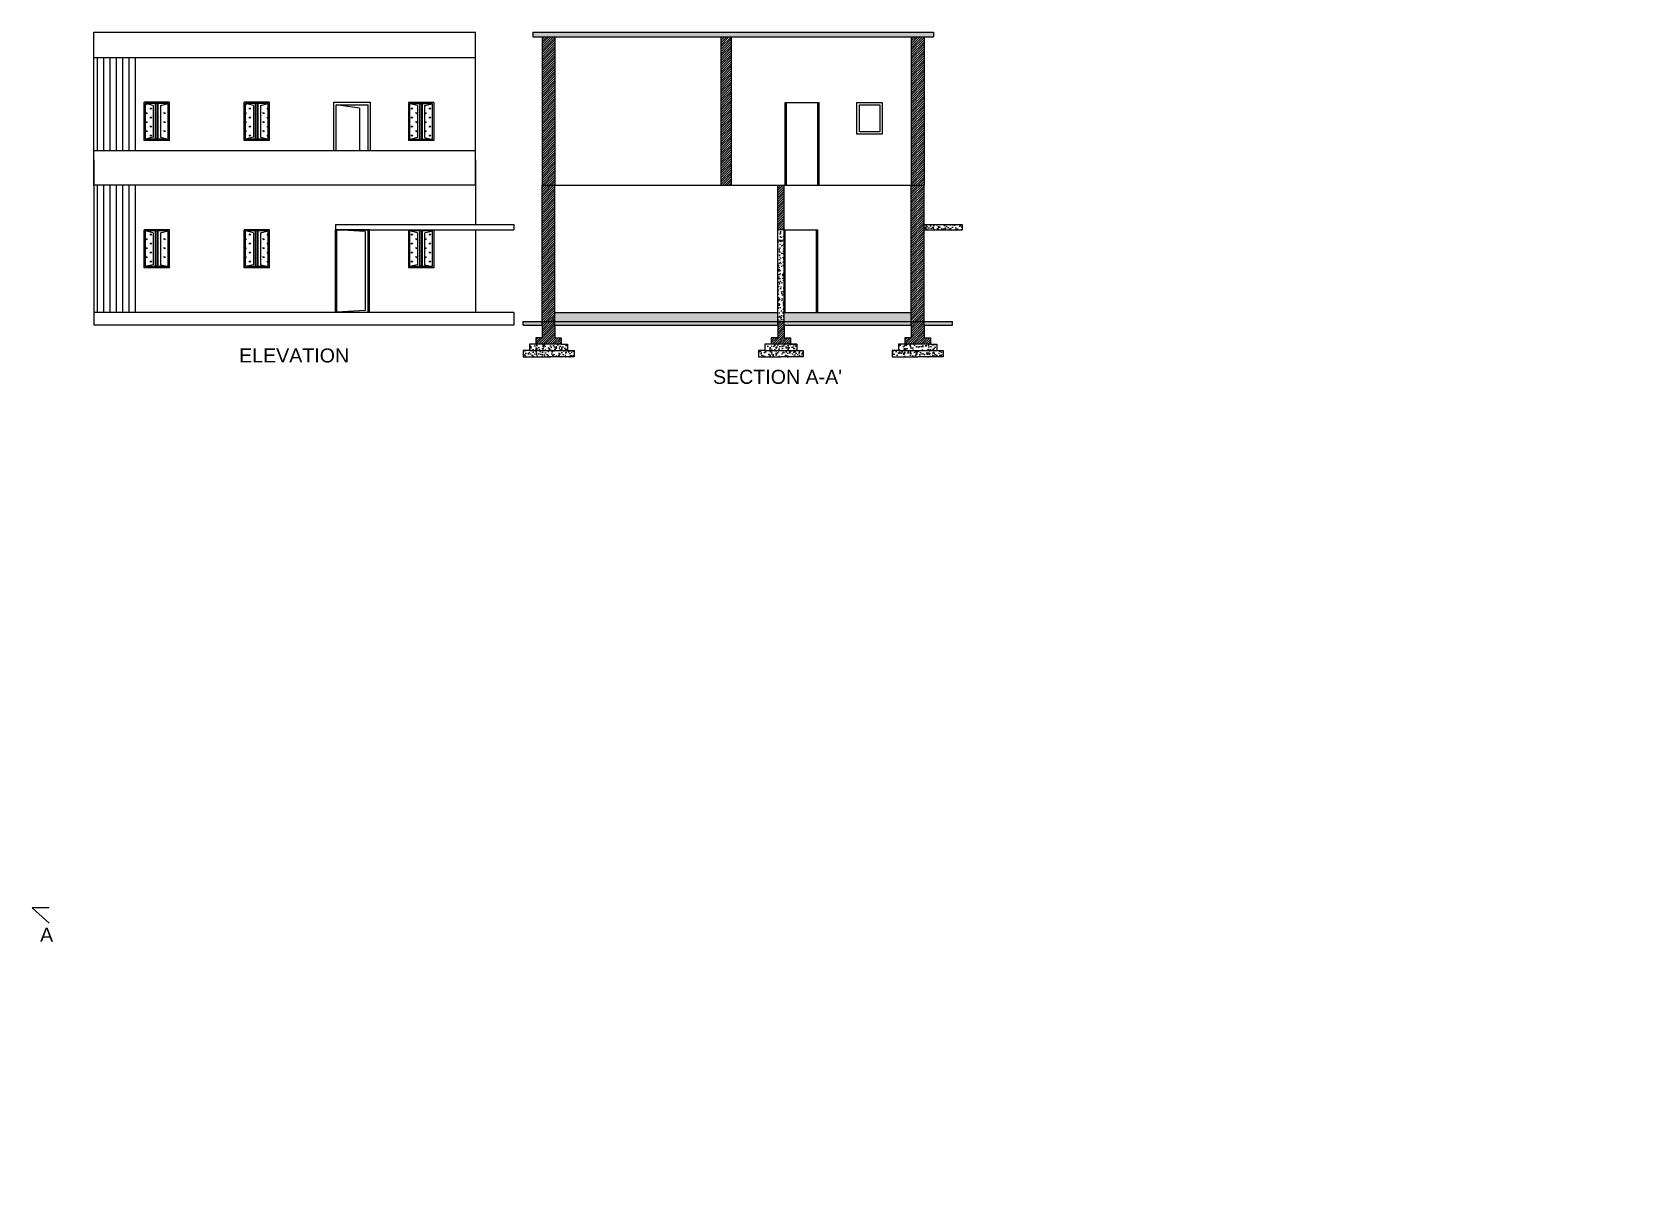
# Model space of a CAD drawing. Header units: metres. Extents: x -31 to 95, y -39 to 53.
import ezdxf

# ---------------------------------------------------------------- set-up
doc = ezdxf.new("R2010")
doc.units = ezdxf.units.M
doc.header["$MEASUREMENT"] = 0
doc.styles.get("Standard").update_dxf_attribs({"font": 'arial.ttf'})
pattern_1 = [(45, (0, 2.59832), (-0.08838835, 0.08838835), [])]
pattern_2 = [(50, (0, 2.5983), (0.645534, -0.056477), [0.0675, -0.7425]), (355, (0, 2.5983), (-0.124876, 0.676973), [0.054, -0.594]), (100.4514, (0.0538, 2.5936), (0.520658, 0.620496), [0.057366, -0.631028]), (46.1842, (0, 2.7783), (0.960517, -0.148967), [0.10125, -1.11375]), (96.6356, (0.08, 2.7659), (0.841196, 0.876707), [0.08605, -0.946542]), (351.1842, (0, 2.7783), (0.841196, 0.876707), [0.081, -0.891]), (21, (0.09, 2.7333), (0.5372163, -0.362357), [0.0675, -0.7425]), (326, (0.09, 2.7333), (0.218984, 0.652635), [0.054, -0.594]), (71.4514, (0.13477, 2.7031), (0.7562, 0.290278), [0.057366, -0.631028]), (37.5, (0, 2.59832), (0.0109439, 0.2996045), [0, -0.5868, 0, -0.603, 0, -0.59625]), (7.5, (0, 2.59832), (0.2367626, 0.3549705), [0, -0.3438, 0, -0.5733, 0, -0.22725]), (327.5, (-0.2007, 2.59832), (0.4804402, -0.0202994), [0, -0.225, 0, -0.702, 0, -0.9315]), (317.5, (-0.2907, 2.5983), (0.5248676, 0.0900945), [0, -0.2925, 0, -0.4662, 0, -0.6615])]
pattern_3 = [(37.5, (0, 2.59832), (-0.0056694, 0.17341414), [0, -0.1368, 0, -0.153, 0, -0.14625]), (7.5, (0, 2.59832), (0.1592799, 0.2539931), [0, -0.0738, 0, -0.1233, 0, -0.04725]), (327.5, (-0.1107, 2.59832), (0.28027277, 0.0005093), [0, -0.045, 0, -0.162, 0, -0.2115]), (317.5, (-0.1107, 2.59832), (0.2705514, 0.0789908), [0, -0.0225, 0, -0.1062, 0, -0.1215])]

msp = doc.modelspace()

# ---------------------------------------------------------------- hatches: boundary and pattern name
h = msp.add_hatch()
h.set_pattern_fill('AR-CONC', color=256, scale=0.09)
h.set_pattern_definition(pattern_2)
h.paths.add_polyline_path([(39.9, 53.15), (8.44, 53.15), (8.44, 52.78), (9.17, 52.78), (39.9, 52.78)])
h = msp.add_hatch()
h.set_pattern_fill('ANSI31', color=256)
h.set_pattern_definition(pattern_1)
h.paths.add_polyline_path([(39.17, 52.78), (38.17, 52.78), (38.17, 41.13), (39.17, 41.13)])
h.paths.add_polyline_path([(39.17, 41.13), (38.17, 41.13), (38.17, 30.43), (39.17, 30.43)])
h.paths.add_polyline_path([(23.2, 41.13), (24.01, 41.13), (24.01, 52.78), (23.2, 52.78)])
h.paths.add_polyline_path([(9.17, 41.13), (10.17, 41.13), (10.17, 52.78), (9.17, 52.78)])
h.paths.add_polyline_path([(10.17, 41.13), (9.17, 41.13), (9.17, 30.43), (10.17, 30.43)])
h = msp.add_hatch()
h.set_pattern_fill('GRASS', color=256, scale=0.5)
h.set_pattern_definition([(90, (0, -5.57076), (-0.3535534, 0.3535534), [0.09375, -0.6133568]), (45, (0, -5.57076), (-0.3535534, 0.3535534), [0.09375, -0.40625]), (135, (0, -5.57076), (-0.3535534, -0.3535534), [0.09375, -0.40625])])
h.paths.add_polyline_path([(-22.01, 34.73), (-21.39, 34.88), (-21.39, 37.39), (-22.01, 37.53)])
h.paths.add_polyline_path([(-20.83, 34.88), (-20.21, 34.73), (-20.21, 37.53), (-20.83, 37.39)])
h.paths.add_polyline_path([(-13.52, 37.39), (-14.15, 37.53), (-14.15, 34.73), (-13.52, 34.88)])
h.paths.add_polyline_path([(-12.97, 34.88), (-12.35, 34.73), (-12.35, 37.53), (-12.97, 37.39)])
h.paths.add_polyline_path([(-22.01, 44.75), (-21.39, 44.9), (-21.39, 47.4), (-22.01, 47.55)])
h.paths.add_polyline_path([(-20.21, 47.55), (-20.83, 47.4), (-20.83, 44.9), (-20.21, 44.75)])
h.paths.add_polyline_path([(-14.15, 44.75), (-13.52, 44.9), (-13.52, 47.4), (-14.15, 47.55)])
h.paths.add_polyline_path([(-12.35, 47.55), (-12.97, 47.4), (-12.97, 44.9), (-12.35, 44.75)])
h.paths.add_polyline_path([(-1.24, 44.73), (-0.62, 44.88), (-0.62, 47.39), (-1.24, 47.53)])
h.paths.add_polyline_path([(-0.07, 44.88), (0.56, 44.73), (0.56, 47.53), (-0.07, 47.39)])
h.paths.add_polyline_path([(0.56, 37.53), (-0.07, 37.39), (-0.07, 34.88), (0.56, 34.73)])
h.paths.add_polyline_path([(-1.24, 34.73), (-0.62, 34.88), (-0.62, 37.39), (-1.24, 37.53)])
h = msp.add_hatch()
h.set_pattern_fill('ANSI31', color=256)
h.set_pattern_definition(pattern_1)
h.paths.add_polyline_path([(28.17, 41.13), (27.67, 41.13), (27.67, 37.63), (28.17, 37.63)])
h.paths.add_polyline_path([(44.92, -18.92), (46.79, -18.92), (46.79, -16.65), (44.92, -16.65)], flags=9)
h.paths.add_polyline_path([(-30.56, -18.92), (-28.98, -18.92), (-28.98, -16.65), (-30.56, -16.65)], flags=9)
h.paths.add_polyline_path([(22.25, 24.9), (32.93, 24.9), (32.93, 27.17), (22.25, 27.17)], flags=9)
h.paths.add_polyline_path([(-15.04, 26.57), (-5.84, 26.57), (-5.84, 28.85), (-15.04, 28.85)], flags=9)
h.paths.add_polyline_path([(14.8, -29.99), (25.53, -29.99), (25.53, -27.72), (14.8, -27.72)], flags=9)
h.paths.add_polyline_path([(-19.44, -29.38), (-6.31, -29.38), (-6.31, -27.11), (-19.44, -27.11)], flags=9)
h.paths.add_polyline_path([(47.63, -19.4), (70.75, -19.4), (70.75, -17.13), (47.63, -17.13)], flags=9)
h.paths.add_polyline_path([(46.09, -38.53), (55.61, -38.53), (55.61, -36.26), (46.09, -36.26)], flags=9)
h.paths.add_polyline_path([(62.9, -38.6), (71.75, -38.6), (71.75, -36.33), (62.9, -36.33)], flags=9)
h.paths.add_polyline_path([(79.78, -38.47), (86.23, -38.47), (86.23, -36.2), (79.78, -36.2)], flags=9)
h.paths.add_polyline_path([(79.82, -34.66), (85.85, -34.66), (85.85, -32.39), (79.82, -32.39)], flags=9)
h.paths.add_polyline_path([(62.72, -34.7), (67.81, -34.7), (67.81, -32.43), (62.72, -32.43)], flags=9)
h.paths.add_polyline_path([(46.42, -34.53), (53.82, -34.53), (53.82, -32.26), (46.42, -32.26)], flags=9)
h.paths.add_polyline_path([(72.2, -30.59), (79.94, -30.59), (79.94, -28.32), (72.2, -28.32)], flags=9)
h.paths.add_polyline_path([(46.43, -30.57), (51.86, -30.57), (51.86, -28.3), (46.43, -28.3)], flags=9)
h.paths.add_polyline_path([(46.51, -26.73), (95.49, -26.73), (95.49, -24.46), (46.51, -24.46)], flags=9)
h.paths.add_polyline_path([(46.54, -22.77), (89.39, -22.77), (89.39, -20.5), (46.54, -20.5)], flags=9)
h = msp.add_hatch()
h.set_pattern_fill('AR-CONC', color=256, scale=0.09)
h.set_pattern_definition(pattern_2)
h.paths.add_polyline_path([(39.17, 38.03), (39.17, 37.63), (42.17, 37.63), (42.17, 38.03)])
h = msp.add_hatch()
h.set_pattern_fill('AR-CONC', color=256, scale=0.09)
h.set_pattern_definition(pattern_2)
h.paths.add_polyline_path([(28.17, 37.63), (27.67, 37.63), (27.67, 30.43), (28.17, 30.43)])
h = msp.add_hatch()
h.set_pattern_fill('AR-SAND', color=256, scale=0.09)
h.set_pattern_definition(pattern_3)
h.paths.add_polyline_path([(9.17, 30.43), (7.67, 30.43), (7.67, 30.13), (9.17, 30.13)])
h.paths.add_polyline_path([(41.41, 30.43), (39.17, 30.43), (39.17, 30.13), (41.41, 30.13)])
h.paths.add_polyline_path([(38.17, 30.43), (28.17, 30.43), (28.17, 30.13), (38.17, 30.13)])
h = msp.add_hatch()
h.set_pattern_fill('ANSI31', color=256)
h.set_pattern_definition(pattern_1)
h.paths.add_polyline_path([(9.17, 29.13), (8.67, 29.13), (8.67, 28.63), (10.67, 28.63), (10.67, 29.13), (10.17, 29.13), (10.17, 30.13), (10.17, 30.43), (9.17, 30.43), (9.17, 30.1)])
h = msp.add_hatch()
h.set_pattern_fill('AR-CONC', color=256, scale=0.09)
h.set_pattern_definition(pattern_2)
h.paths.add_polyline_path([(27.67, 30.43), (27.67, 31.13), (10.17, 31.13), (10.17, 30.43)])
h.paths.add_polyline_path([(38.17, 30.43), (38.17, 31.13), (28.17, 31.13), (28.17, 30.43)])
h = msp.add_hatch()
h.set_pattern_fill('AR-SAND', color=256, scale=0.09)
h.set_pattern_definition(pattern_3)
h.paths.add_polyline_path([(27.67, 30.13), (27.67, 30.43), (10.17, 30.43), (10.17, 30.13)])
h = msp.add_hatch()
h.set_pattern_fill('ANSI31', color=256)
h.set_pattern_definition(pattern_1)
h.paths.add_polyline_path([(27.67, 29.13), (27.17, 29.13), (27.17, 28.63), (28.67, 28.63), (28.67, 29.13), (28.17, 29.13), (28.17, 30.13), (28.17, 30.43), (27.67, 30.43), (27.67, 30.1)])
h = msp.add_hatch()
h.set_pattern_fill('ANSI31', color=256)
h.set_pattern_definition(pattern_1)
h.paths.add_polyline_path([(39.17, 29.13), (39.17, 30.13), (39.17, 30.43), (38.17, 30.43), (38.17, 30.13), (38.17, 29.13), (37.67, 29.13), (37.67, 28.63), (39.67, 28.63), (39.67, 29.13)])
h = msp.add_hatch()
h.set_pattern_fill('AR-CONC', color=256, scale=0.09)
h.set_pattern_definition(pattern_2)
h.paths.add_polyline_path([(8.17, 28.13), (7.67, 28.13), (7.67, 27.63), (9.67, 27.63), (11.67, 27.63), (11.67, 28.13), (11.17, 28.13)])
h = msp.add_hatch()
h.set_pattern_fill('AR-CONC', color=256, scale=0.09)
h.set_pattern_definition(pattern_2)
h.paths.add_polyline_path([(8.67, 28.63), (8.17, 28.63), (8.17, 28.13), (11.17, 28.13), (11.17, 28.63), (10.67, 28.63)])
h = msp.add_hatch()
h.set_pattern_fill('AR-CONC', color=256, scale=0.09)
h.set_pattern_definition(pattern_2)
h.paths.add_polyline_path([(27.92, 27.63), (29.67, 27.63), (29.67, 28.13), (26.67, 28.13), (26.17, 28.13), (26.17, 27.63)])
h = msp.add_hatch()
h.set_pattern_fill('AR-CONC', color=256, scale=0.09)
h.set_pattern_definition(pattern_2)
h.paths.add_polyline_path([(29.17, 28.13), (29.17, 28.63), (28.67, 28.63), (27.17, 28.63), (26.67, 28.63), (26.67, 28.13)])
h.paths.add_polyline_path([(40.17, 28.13), (40.17, 28.63), (39.67, 28.63), (37.67, 28.63), (37.17, 28.63), (37.17, 28.13)])
h = msp.add_hatch()
h.set_pattern_fill('AR-CONC', color=256, scale=0.09)
h.set_pattern_definition(pattern_2)
h.paths.add_polyline_path([(37.17, 28.13), (36.67, 28.13), (36.67, 27.63), (38.67, 27.63), (40.67, 27.63), (40.67, 28.13), (40.17, 28.13)])
h = msp.add_hatch()
h.set_pattern_fill('AR-CONC', color=256, scale=0.5)
h.paths.add_polyline_path([(29.17, 26.04), (28.67, 26.04), (27.17, 26.04), (26.67, 26.04), (26.67, 25.54), (29.17, 25.54)])
h = msp.add_hatch()
h.set_pattern_fill('AR-CONC', color=256, scale=0.5)
h.paths.add_polyline_path([(29.17, 26.04), (28.67, 26.04), (27.17, 26.04), (26.67, 26.04), (26.67, 25.54), (29.17, 25.54)])

# ---------------------------------------------------------------- linework, layer by layer
for p, q in [((-26.06, 41.13), (-26.06, 53.15)), ((-26.06, 53.15), (3.94, 53.15)), ((3.94, 41.13), (3.94, 53.15)), ((8.44, 53.15), (39.9, 53.15)), ((8.44, 53.15), (8.44, 52.78)), ((39.9, 53.15), (39.9, 52.78)), ((8.44, 52.78), (9.17, 52.78)), ((9.17, 52.78), (9.17, 41.13)), ((9.17, 52.78), (39.9, 52.78)), ((10.17, 52.78), (10.17, 41.13)), ((23.2, 52.78), (23.2, 41.13)), ((24.01, 52.78), (24.01, 41.13)), ((38.17, 52.78), (38.17, 41.13)), ((39.17, 52.78), (39.17, 41.13)), ((-26.06, 51.15), (3.94, 51.15)), ((-25.8, 51.15), (-25.8, 43.82)), ((-25.3, 51.15), (-25.3, 43.82)), ((-24.8, 51.15), (-24.8, 43.82)), ((-24.3, 51.15), (-24.3, 43.82)), ((-23.8, 51.15), (-23.8, 43.82)), ((-23.3, 51.15), (-23.3, 43.82)), ((-22.8, 51.15), (-22.8, 43.82)), ((-20.11, 47.65), (-22.11, 47.65)), ((-22.11, 44.65), (-22.11, 47.65)), ((-20.21, 47.55), (-22.01, 47.55)), ((-22.01, 44.75), (-22.01, 47.55)), ((-21.39, 47.4), (-22.01, 47.55)), ((-21.21, 44.75), (-21.21, 47.55)), ((-21.11, 47.55), (-21.11, 44.75)), ((-21.01, 44.75), (-21.01, 47.55)), ((-20.83, 47.4), (-20.21, 47.55)), ((-20.21, 44.75), (-20.21, 47.55)), ((-20.11, 44.65), (-20.11, 47.65)), ((-12.25, 47.65), (-14.25, 47.65)), ((-14.25, 44.65), (-14.25, 47.65)), ((-12.35, 47.55), (-14.15, 47.55)), ((-14.15, 44.75), (-14.15, 47.55)), ((-13.52, 47.4), (-14.15, 47.55)), ((-13.35, 44.75), (-13.35, 47.55)), ((-13.25, 47.55), (-13.25, 44.75)), ((-13.15, 44.75), (-13.15, 47.55)), ((-12.97, 47.4), (-12.35, 47.55)), ((-12.35, 44.75), (-12.35, 47.55)), ((-12.25, 44.65), (-12.25, 47.65)), ((-7.21, 43.82), (-7.21, 47.64)), ((-7.21, 47.64), (-4.31, 47.64)), ((-7.21, 47.44), (-7.21, 47.44)), ((-7.01, 47.64), (-7.01, 47.64)), ((-7.01, 43.82), (-7.01, 47.44)), ((-7.01, 47.44), (-4.51, 47.44)), ((-5.18, 47.18), (-7.01, 47.44)), ((-4.51, 43.82), (-4.51, 47.44)), ((-4.31, 43.82), (-4.31, 47.64)), ((-1.34, 47.63), (-1.34, 44.63)), ((0.66, 47.63), (-1.34, 47.63)), ((0.56, 47.53), (-1.24, 47.53)), ((-1.24, 44.73), (-1.24, 47.53)), ((-0.62, 47.39), (-1.24, 47.53)), ((-0.44, 44.73), (-0.44, 47.53)), ((-0.34, 47.53), (-0.34, 44.73)), ((-0.24, 44.73), (-0.24, 47.53)), ((-0.07, 47.39), (0.56, 47.53)), ((0.56, 44.73), (0.56, 47.53)), ((0.66, 47.63), (0.66, 44.63)), ((28.27, 41.13), (28.27, 47.63)), ((28.27, 47.63), (30.93, 47.63)), ((28.37, 41.13), (28.37, 47.63)), ((30.83, 41.13), (30.83, 47.63)), ((30.93, 41.13), (30.93, 47.63)), ((-20.11, 44.65), (-22.11, 44.65)), ((-21.39, 44.9), (-22.01, 44.75)), ((-20.21, 44.75), (-22.01, 44.75)), ((-20.83, 44.9), (-20.21, 44.75)), ((-12.25, 44.65), (-14.25, 44.65)), ((-13.52, 44.9), (-14.15, 44.75)), ((-12.35, 44.75), (-14.15, 44.75)), ((-12.97, 44.9), (-12.35, 44.75)), ((0.66, 44.63), (-1.34, 44.63)), ((-0.62, 44.88), (-1.24, 44.73)), ((0.56, 44.73), (-1.24, 44.73)), ((-0.07, 44.88), (0.56, 44.73)), ((3.94, 43.82), (-26.06, 43.82)), ((-26.06, 43.13), (-26.06, 30.13)), ((3.94, 43.13), (3.94, 38.03)), ((3.94, 41.13), (-26.06, 41.13)), ((3.94, 41.13), (-26.06, 41.13)), ((-25.8, 41.13), (-25.8, 31.13)), ((-25.3, 41.13), (-25.3, 31.13)), ((-24.8, 41.13), (-24.8, 31.13)), ((-24.3, 41.13), (-24.3, 31.13)), ((-23.8, 41.13), (-23.8, 31.13)), ((-23.3, 41.13), (-23.3, 31.13)), ((-22.8, 41.13), (-22.8, 31.13)), ((9.17, 30.1), (9.17, 41.13)), ((9.17, 41.13), (39.17, 41.13)), ((10.17, 30.1), (10.17, 41.13)), ((27.67, 30.1), (27.67, 41.13)), ((28.17, 30.1), (28.17, 41.13)), ((38.17, 30.13), (38.17, 41.13)), ((39.17, 30.13), (39.17, 41.13)), ((-7.06, 38.03), (6.94, 38.03)), ((-7.06, 38.03), (-7.06, 37.63)), ((6.94, 38.03), (6.94, 37.63)), ((39.17, 38.03), (42.17, 38.03)), ((42.17, 38.03), (42.17, 37.63)), ((-22.11, 34.63), (-22.11, 37.63)), ((-20.11, 37.63), (-22.11, 37.63)), ((-22.01, 34.73), (-22.01, 37.53)), ((-20.21, 37.53), (-22.01, 37.53)), ((-21.39, 37.39), (-22.01, 37.53)), ((-21.21, 34.73), (-21.21, 37.53)), ((-21.11, 37.53), (-21.11, 34.73)), ((-21.01, 34.73), (-21.01, 37.53)), ((-20.83, 37.39), (-20.21, 37.53)), ((-20.21, 34.73), (-20.21, 37.53)), ((-20.11, 34.63), (-20.11, 37.63)), ((-14.25, 34.63), (-14.25, 37.63)), ((-12.25, 37.63), (-14.25, 37.63)), ((-12.35, 37.53), (-14.15, 37.53)), ((-14.15, 34.73), (-14.15, 37.53)), ((-13.52, 37.39), (-14.15, 37.53)), ((-13.35, 34.73), (-13.35, 37.53)), ((-13.25, 37.53), (-13.25, 34.73)), ((-13.15, 34.73), (-13.15, 37.53)), ((-12.97, 37.39), (-12.35, 37.53)), ((-12.35, 34.73), (-12.35, 37.53)), ((-12.25, 34.63), (-12.25, 37.63)), ((-4.4, 37.63), (-7.06, 37.63)), ((-7.06, 31.13), (-7.06, 37.63)), ((-7.06, 37.63), (6.94, 37.63)), ((-6.96, 31.13), (-6.96, 37.63)), ((-4.73, 37.49), (-6.96, 37.63)), ((-4.5, 31.13), (-4.5, 37.63)), ((-4.4, 31.13), (-4.4, 37.63)), ((-1.34, 37.63), (-1.34, 34.63)), ((0.56, 37.53), (-1.24, 37.53)), ((-1.24, 34.73), (-1.24, 37.53)), ((-0.62, 37.39), (-1.24, 37.53)), ((-0.44, 34.73), (-0.44, 37.53)), ((-0.34, 37.53), (-0.34, 34.73)), ((-0.24, 34.73), (-0.24, 37.53)), ((-0.07, 37.39), (0.56, 37.53)), ((0.56, 34.73), (0.56, 37.53)), ((0.66, 37.63), (0.66, 34.63)), ((3.94, 37.63), (3.94, 31.13)), ((28.17, 37.63), (27.67, 37.63)), ((28.17, 31.13), (28.17, 37.63)), ((28.17, 37.63), (30.83, 37.63)), ((28.27, 31.13), (28.27, 37.63)), ((30.73, 31.13), (30.73, 37.63)), ((30.83, 31.13), (30.83, 37.63)), ((39.17, 37.63), (42.17, 37.63)), ((-20.11, 34.63), (-22.11, 34.63)), ((-21.39, 34.88), (-22.01, 34.73)), ((-20.21, 34.73), (-22.01, 34.73)), ((-20.83, 34.88), (-20.21, 34.73)), ((-12.25, 34.63), (-14.25, 34.63)), ((-13.52, 34.88), (-14.15, 34.73)), ((-12.35, 34.73), (-14.15, 34.73)), ((-12.97, 34.88), (-12.35, 34.73)), ((0.66, 34.63), (-1.34, 34.63)), ((-0.62, 34.88), (-1.24, 34.73)), ((0.56, 34.73), (-1.24, 34.73)), ((-0.07, 34.88), (0.56, 34.73)), ((6.94, 31.13), (-26.06, 31.13)), ((-4.73, 31.29), (-6.96, 31.15)), ((6.94, 31.13), (6.94, 30.13)), ((7.67, 30.43), (41.41, 30.43)), ((7.67, 30.13), (7.67, 30.43)), ((10.17, 31.13), (27.67, 31.13)), ((28.17, 31.13), (38.17, 31.13)), ((41.41, 30.13), (41.41, 30.43)), ((6.94, 30.13), (-26.06, 30.13)), ((7.67, 30.13), (9.17, 30.13)), ((10.17, 30.13), (27.67, 30.13)), ((28.17, 30.13), (38.17, 30.13)), ((39.17, 30.13), (41.41, 30.13)), ((8.17, 28.13), (11.17, 28.13)), ((10.67, 28.63), (8.67, 28.63)), ((26.67, 28.13), (29.67, 28.13)), ((29.17, 28.63), (27.17, 28.63)), ((37.17, 28.13), (40.17, 28.13)), ((39.67, 28.63), (37.67, 28.63)), ((-29.56, -15.66), (-30.9, -15.66)), ((-30.9, -15.66), (-29.56, -16.87))]:
    msp.add_line(p, q)
for points in [[(-21.39, 47.4), (-21.39, 44.9)], [(-21.21, 44.9), (-21.21, 47.4)], [(-20.83, 47.4), (-20.83, 44.9)], [(-13.52, 47.4), (-13.52, 44.9)], [(-13.35, 44.9), (-13.35, 47.4)], [(-12.97, 47.4), (-12.97, 44.9)], [(-5.18, 47.18), (-5.18, 43.82)], [(-4.51, 43.82), (-4.51, 47.18)], [(-0.62, 47.39), (-0.62, 44.88)], [(-0.44, 44.88), (-0.44, 47.39)], [(-0.07, 47.39), (-0.07, 44.88)], [(35.89, 47.63), (35.89, 45.63), (35.89, 45.13), (33.89, 45.13), (33.89, 47.63), (35.89, 47.63)], [(-21.39, 37.39), (-21.39, 34.88)], [(-21.21, 34.88), (-21.21, 37.39)], [(-20.83, 37.39), (-20.83, 34.88)], [(-13.52, 37.39), (-13.52, 34.88)], [(-13.35, 34.88), (-13.35, 37.39)], [(-12.97, 37.39), (-12.97, 34.88)], [(-4.73, 37.49), (-4.73, 31.29)], [(-4.5, 31.29), (-4.5, 37.49)], [(-0.62, 37.39), (-0.62, 34.88)], [(-0.44, 34.88), (-0.44, 37.39)], [(-0.07, 37.39), (-0.07, 34.88)], [(9.17, 30.13), (9.17, 29.13), (8.67, 29.13), (8.67, 28.63), (8.17, 28.63), (8.17, 28.13), (7.67, 28.13), (7.67, 27.63), (9.67, 27.63)], [(10.17, 30.13), (10.17, 29.13), (10.67, 29.13), (10.67, 28.63), (11.17, 28.63), (11.17, 28.13), (11.67, 28.13), (11.67, 27.63), (9.67, 27.63)], [(27.67, 30.13), (27.67, 29.13), (27.17, 29.13), (27.17, 28.63), (26.67, 28.63), (26.67, 28.13), (26.17, 28.13), (26.17, 27.63), (27.92, 27.63)], [(28.17, 30.13), (28.17, 29.13), (28.67, 29.13), (28.67, 28.63), (29.17, 28.63), (29.17, 28.13), (29.67, 28.13), (29.67, 27.63), (27.92, 27.63)], [(38.17, 30.13), (38.17, 29.13), (37.67, 29.13), (37.67, 28.63), (37.17, 28.63), (37.17, 28.13), (36.67, 28.13), (36.67, 27.63), (38.67, 27.63)], [(39.17, 30.13), (39.17, 29.13), (39.67, 29.13), (39.67, 28.63), (40.17, 28.63), (40.17, 28.13), (40.67, 28.13), (40.67, 27.63), (38.67, 27.63)]]:
    msp.add_lwpolyline(points)
msp.add_lwpolyline([(35.69, 47.43), (35.69, 45.63), (35.69, 45.33), (34.09, 45.33), (34.09, 47.43)], close=True)

# ---------------------------------------------------------------- texts
at = {"attachment_point": 1}
for s, width, insert, char_height in [('ELEVATION', 35.3047, (-14.64, 28.3), 1.102), ("SECTION A-A'", 35.3047, (22.59, 26.62), 1.1021), ('A', 2.6849, (-30.28, -17.22), 1.1)]:
    msp.add_mtext_dynamic_manual_height_columns(s, width=width, gutter_width=1, heights=[0], dxfattribs=dict(at, insert=insert, char_height=char_height))

doc.saveas('drawing.dxf')
